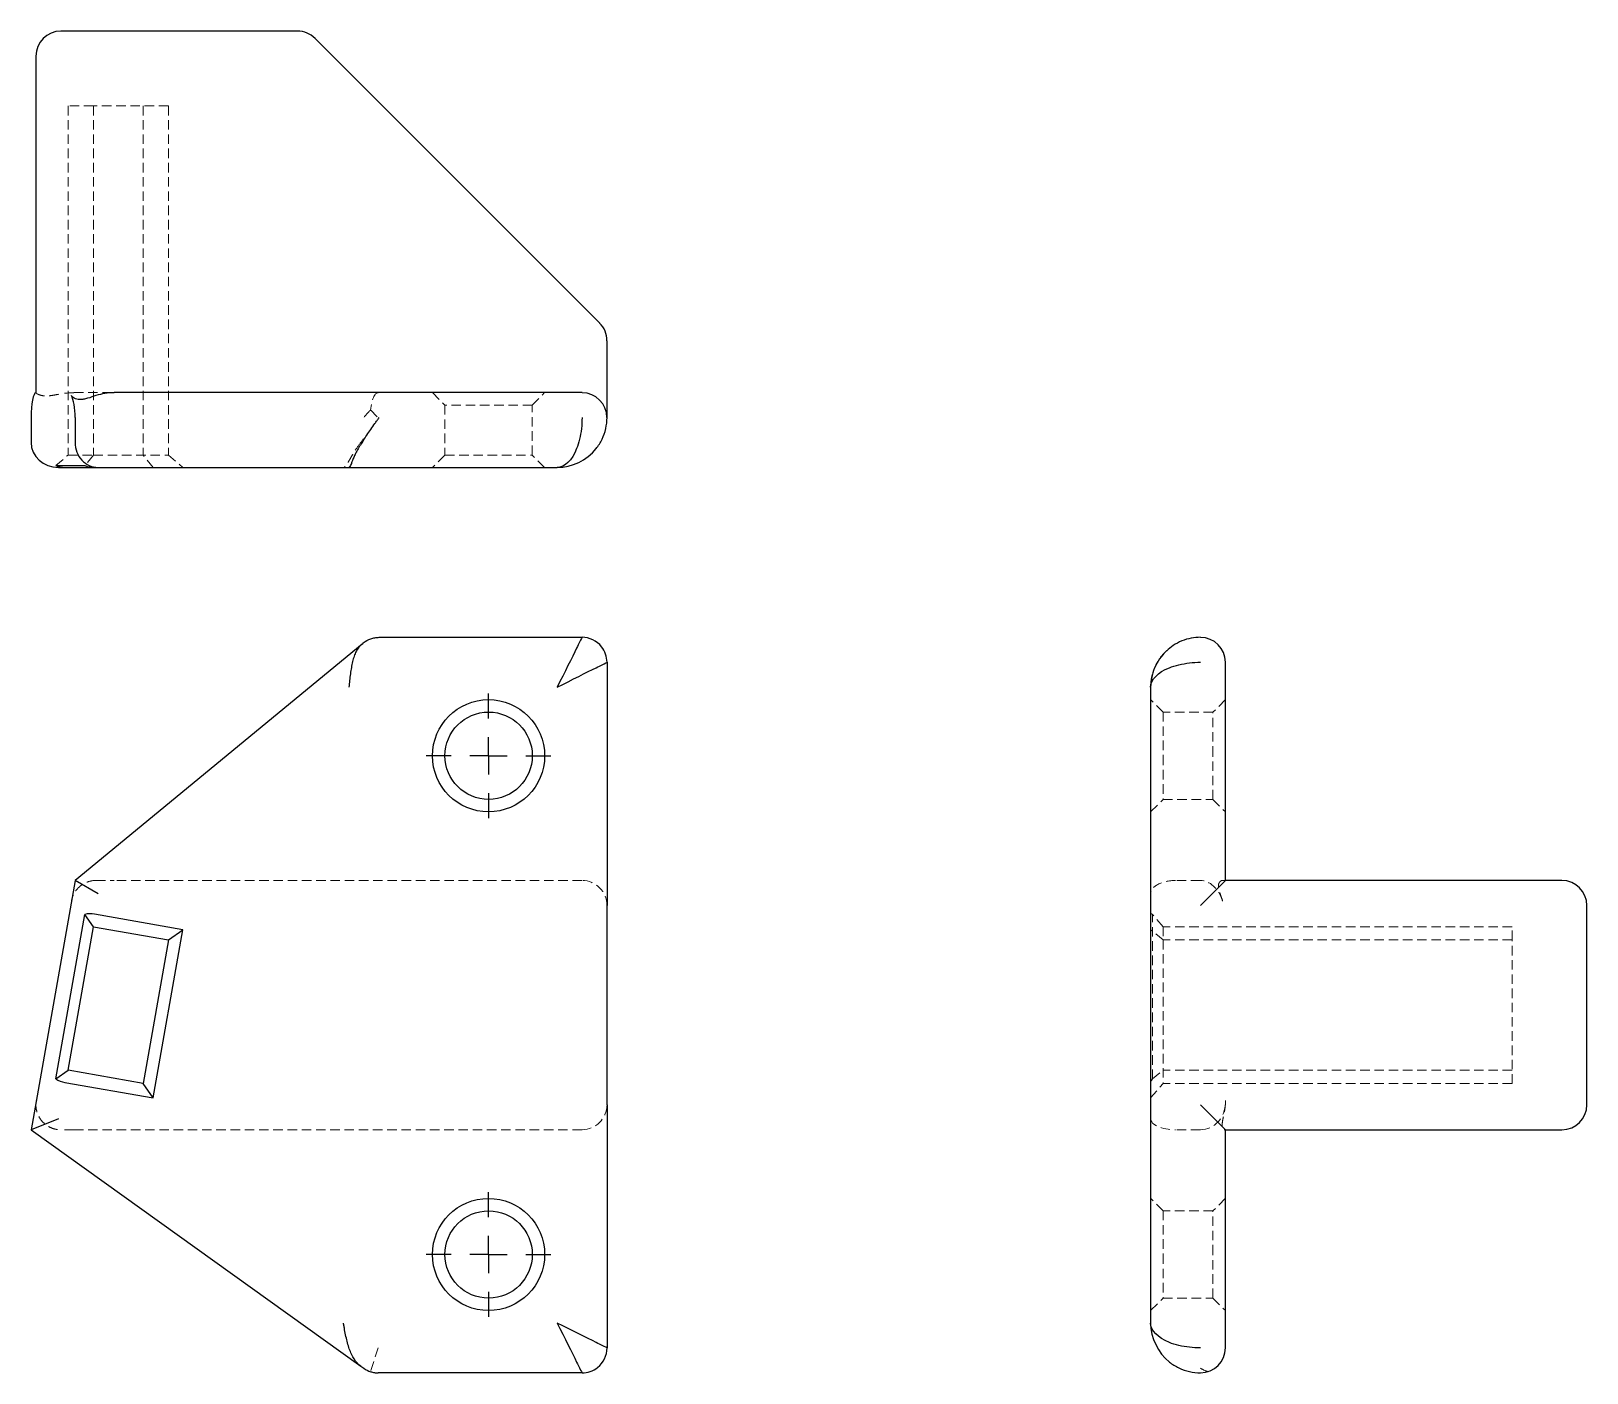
# Model space of a CAD drawing. Header units: millimetres. Extents: x 44 to 252, y 8 to 187.
import ezdxf

# ---------------------------------------------------------------- set-up
doc = ezdxf.new("R2010")
doc.units = ezdxf.units.MM
doc.linetypes.add('HIDDEN', pattern=[1.905, 1.27, -0.635])
doc.layers.add('10', color=7, linetype='Continuous')

# ---------------------------------------------------------------- blocks, each defined once
blk = doc.blocks.new('SW_CENTERMARKSYMBOL_0')
at = {"layer": '10', "color": 0}
for p, q in [((0, 5), (0, 8.34)), ((0, 0), (0, 2.5)), ((-5, 0), (-8.34, 0)), ((0, 0), (-2.5, 0)), ((0, 0), (0, -2.5)), ((0, 0), (2.5, 0)), ((5, 0), (8.34, 0)), ((0, -5), (0, -8.34))]:
    blk.add_line(p, q, dxfattribs=at)
blk = doc.blocks.new('SW_CENTERMARKSYMBOL_1')
at = {"layer": '10', "color": 0}
for p, q in [((0, 5), (0, 8.34)), ((0, 0), (0, 2.5)), ((-5, 0), (-8.34, 0)), ((0, 0), (-2.5, 0)), ((0, 0), (0, -2.5)), ((0, 0), (2.5, 0)), ((5, 0), (8.34, 0)), ((0, -5), (0, -8.34))]:
    blk.add_line(p, q, dxfattribs=at)

msp = doc.modelspace()

# ---------------------------------------------------------------- linework, layer by layer
at = {"color": 7, "linetype": 'Continuous', "lineweight": 25}
for p, q in [((52.83, 187.26), (48.13, 187.26)), ((79.79, 187.26), (52.83, 187.26)), ((120.21, 148.22), (82.15, 186.28)), ((44.8, 183.93), (44.8, 138.91)), ((121.19, 135.57), (121.19, 145.86)), ((44.8, 138.91), (44.85, 138.91)), ((90.7, 138.91), (55.28, 138.91)), ((117.85, 138.91), (90.7, 138.91)), ((44.16, 135.57), (44.16, 132.24)), ((50.04, 135.57), (50.04, 132.24)), ((47.47, 129.15), (51.35, 129.15)), ((47.8, 128.91), (48.66, 128.91)), ((48.66, 128.91), (52.63, 128.91)), ((52.63, 128.91), (53.11, 128.91)), ((53.11, 128.91), (86.66, 128.91)), ((86.66, 128.91), (114.52, 128.91)), ((90.7, 106.19), (117.85, 106.19)), ((88.42, 105.29), (50.04, 73.67)), ((88.58, 105.43), (88.42, 105.29)), ((121.19, 102.85), (121.19, 70.34)), ((203.91, 73.67), (203.91, 102.85)), ((193.91, 99.52), (193.91, 14.48)), ((50.04, 73.67), (44.16, 40.33)), ((53.11, 71.88), (50.04, 73.67)), ((200.57, 70.34), (203.91, 73.67)), ((210.86, 73.67), (203.91, 73.67)), ((248.93, 73.67), (210.86, 73.67)), ((47.47, 47.12), (51.35, 69.14)), ((52.5, 67.49), (51.35, 69.14)), ((64.45, 67.08), (52.63, 69.16)), ((121.19, 43.66), (121.19, 70.34)), ((252.26, 43.66), (252.26, 70.34)), ((49.11, 48.28), (52.5, 67.49)), ((52.5, 67.49), (62.52, 65.72)), ((60.48, 44.58), (64.45, 67.08)), ((62.52, 65.72), (64.45, 67.08)), ((62.52, 65.72), (59.13, 46.51)), ((47.47, 47.12), (49.11, 48.28)), ((59.13, 46.51), (49.11, 48.28)), ((48.66, 46.66), (60.48, 44.58)), ((60.48, 44.58), (59.13, 46.51)), ((47.8, 41.81), (44.16, 40.33)), ((121.19, 43.66), (121.19, 11.15)), ((200.57, 43.66), (203.91, 40.33)), ((44.16, 40.33), (88.26, 8.71)), ((203.91, 11.15), (203.91, 40.33)), ((203.91, 40.33), (210.86, 40.33)), ((210.86, 40.33), (248.93, 40.33)), ((88.26, 8.71), (88.64, 8.44)), ((117.85, 7.81), (90.58, 7.81))]:
    msp.add_line(p, q, dxfattribs=at)
at = {"color": 7, "linetype": 'HIDDEN', "lineweight": 18}
for p, q in [((52.5, 177.26), (49.11, 177.26)), ((49.11, 177.26), (49.11, 130.57)), ((52.5, 177.26), (52.5, 130.57)), ((62.52, 177.26), (52.5, 177.26)), ((59.13, 177.26), (59.13, 130.57)), ((62.52, 177.26), (62.52, 130.57)), ((44.8, 138.91), (44.8, 138.88)), ((49.88, 138.91), (55.28, 138.91)), ((97.84, 138.91), (99.51, 137.24)), ((111.18, 137.24), (112.85, 138.91)), ((89.56, 136.59), (90.58, 135.57)), ((111.18, 137.24), (99.51, 137.24)), ((99.51, 137.24), (99.51, 130.57)), ((111.18, 130.57), (111.18, 137.24)), ((47.47, 129.15), (49.11, 130.57)), ((49.11, 130.57), (52.5, 130.57)), ((52.5, 130.57), (51.35, 129.15)), ((52.5, 130.57), (62.52, 130.57)), ((60.48, 128.91), (59.13, 130.57)), ((62.52, 130.57), (64.45, 128.91)), ((99.51, 130.57), (97.84, 128.91)), ((99.51, 130.57), (111.18, 130.57)), ((112.85, 128.91), (111.18, 130.57)), ((195.57, 96.18), (193.91, 97.85)), ((203.91, 97.85), (202.24, 96.18)), ((195.57, 96.18), (195.57, 90.35)), ((202.24, 96.18), (195.57, 96.18)), ((202.24, 90.35), (202.24, 96.18)), ((195.57, 90.35), (195.57, 84.51)), ((202.24, 84.51), (202.24, 90.35)), ((193.91, 82.84), (195.57, 84.51)), ((195.57, 84.51), (202.24, 84.51)), ((202.24, 84.51), (203.91, 82.84)), ((52.83, 73.67), (55.28, 73.67)), ((117.85, 73.67), (55.28, 73.67)), ((200.57, 73.67), (197.24, 73.67)), ((203.52, 73.67), (203.91, 73.67)), ((194.15, 47.12), (194.15, 69.14)), ((195.57, 67.49), (194.15, 69.14)), ((195.57, 65.72), (193.91, 67.08)), ((195.57, 67.49), (195.57, 65.72)), ((242.26, 67.49), (195.57, 67.49)), ((242.26, 65.72), (242.26, 67.49)), ((195.57, 65.72), (195.57, 46.51)), ((242.26, 65.72), (195.57, 65.72)), ((242.26, 46.51), (242.26, 65.72)), ((194.15, 47.12), (195.57, 48.28)), ((242.26, 48.28), (195.57, 48.28)), ((193.91, 44.58), (195.57, 46.51)), ((242.26, 46.51), (195.57, 46.51)), ((203.91, 44.24), (203.91, 43.96)), ((49.88, 40.33), (48.13, 40.33)), ((49.88, 40.33), (117.85, 40.33)), ((200.57, 40.33), (197.24, 40.33)), ((203.91, 40.33), (203.75, 40.33)), ((195.57, 29.49), (193.91, 31.16)), ((195.57, 29.49), (195.57, 23.65)), ((202.24, 29.49), (195.57, 29.49)), ((203.91, 31.16), (202.24, 29.49)), ((202.24, 23.65), (202.24, 29.49)), ((195.57, 23.65), (195.57, 17.82)), ((202.24, 17.82), (202.24, 23.65)), ((193.91, 16.15), (195.57, 17.82)), ((195.57, 17.82), (202.24, 17.82)), ((202.24, 17.82), (203.91, 16.15)), ((90.58, 11.15), (89.56, 7.97))]:
    msp.add_line(p, q, dxfattribs=at)
at = {"color": 7, "linetype": 'Continuous', "lineweight": 25}
for centre, radius in [((105.35, 90.35), 7.5), ((105.35, 90.35), 5.84), ((105.35, 23.65), 7.5), ((105.35, 23.65), 5.84)]:
    msp.add_circle(centre, radius, dxfattribs=at)
for centre, start, end in [((48.13, 183.93), 90, 180), ((79.79, 183.93), 45, 90), ((117.85, 145.86), 0, 45), ((117.85, 135.57), 0, 90), ((200.57, 102.85), 0, 90), ((248.93, 70.34), 0, 90), ((52.05, 65.88), 80, 102.1134), ((49.24, 49.95), 237.8866, 260), ((248.93, 43.66), 270, 0), ((200.57, 11.15), 270, 0)]:
    msp.add_arc(centre, 3.33, start, end, dxfattribs=at)
at = {"color": 7, "linetype": 'HIDDEN', "lineweight": 18}
for centre, start, end in [((117.85, 70.34), 0, 90), ((48.13, 43.66), 170, 174.8336), ((117.85, 43.66), 270, 0)]:
    msp.add_arc(centre, 3.33, start, end, dxfattribs=at)
at = {"color": 7, "linetype": 'Continuous', "lineweight": 25}
for centre, major_axis, ratio, start_param, end_param in [((44.8, 135.57), (0, 3.33), 0.19261, 0, 1.570796), ((49.15, 135.57), (0, 3.33), 0.267261, 4.712389, 5.811027), ((55.28, 135.57), (-5.24, 0), 0.635789, 4.712389, 5.19773), ((47.8, 132.24), (3.65, 0), 0.914009, 3.141593, 4.712389), ((53.11, 132.24), (0, 3.33), 0.920709, 1.570796, 3.141593), ((81.41, 135.57), (8.1, 0), 0.823707, 5.759587, 5.800887), ((49.24, 132.24), (2.55, 2.55), 0.8391, 3.453773, 3.839724), ((52.05, 132.24), (-2.55, 2.55), 0.8391, 2.05751, 2.443461)]:
    msp.add_ellipse(centre, major_axis=major_axis, ratio=ratio, start_param=start_param, end_param=end_param, dxfattribs=at)
at = {"color": 7, "linetype": 'HIDDEN', "lineweight": 18}
for centre, major_axis, ratio, start_param, end_param in [((49.88, 135.57), (-5.72, 0), 0.582651, 4.712389, 5.022983), ((90.58, 135.57), (0, 3.33), 0.321423, 0, 1.259803), ((90.58, 135.57), (3.17, 3.17), 0.321423, 1.570796, 1.881789), ((80.2, 135.57), (9.3, 0), 0.716912, 5.759587, 5.84698), ((197.24, 71.88), (3.33, 0), 0.537173, 1.570796, 3.141593), ((200.57, 68.62), (0, 5.05), 0.659756, 5.184547, 6.283185), ((197.24, 65.88), (-3.32, 3.32), 0.087489, 5.9845, 6.370452), ((197.24, 49.95), (3.32, 3.32), 0.087489, 2.668375, 3.054326), ((200.57, 43.97), (0, 3.64), 0.91546, 3.141593, 4.712389), ((197.24, 41.81), (3.33, 0), 0.446072, 3.141593, 4.712389), ((200.57, 11.15), (-2.97, 2.97), 0.51352, 2.045201, 2.356194)]:
    msp.add_ellipse(centre, major_axis=major_axis, ratio=ratio, start_param=start_param, end_param=end_param, dxfattribs=at)
for points, knots in [([(44.81, 138.91), (44.79, 138.91), (44.79, 138.89), (44.85, 138.83), (44.9, 138.79), (45.04, 138.71), (45.14, 138.66), (45.37, 138.58), (45.51, 138.54), (45.82, 138.49), (46, 138.48), (46.37, 138.48), (46.57, 138.49), (47, 138.54), (47.22, 138.58), (47.67, 138.66), (47.9, 138.71), (48.13, 138.75)], [0, 0, 0, 0, 0.125, 0.125, 0.25, 0.25, 0.375, 0.375, 0.5, 0.5, 0.625, 0.625, 0.75, 0.75, 0.875, 0.875, 1, 1, 1, 1]), ([(88.26, 132.24), (87.9, 131.8), (87.61, 131.36), (87.23, 130.75), (87.11, 130.55), (86.9, 130.19), (86.81, 130.02), (86.63, 129.72), (86.55, 129.58), (86.41, 129.34), (86.34, 129.24), (86.21, 129.07), (86.15, 129.01), (86.07, 128.95), (86.04, 128.93), (85.98, 128.91), (85.96, 128.91), (85.93, 128.91)], [0, 0, 0, 0, 0.25, 0.25, 0.375, 0.375, 0.5, 0.5, 0.625, 0.625, 0.75, 0.75, 0.875, 0.875, 0.9375, 0.9375, 1, 1, 1, 1]), ([(196.07, 104.4), (196, 104.35), (195.8, 104.19), (195.52, 103.87), (195.19, 103.47), (194.87, 102.99), (194.45, 102.22), (194.13, 101.33), (193.93, 100.34), (193.92, 99.8), (193.91, 99.52)], [0, 0, 0, 0, 0.046869, 0.130348, 0.223962, 0.327755, 0.441759, 0.700193, 0.844957, 1, 1, 1, 1]), ([(52.83, 73.67), (52.45, 73.67), (52.08, 73.61), (51.53, 73.41), (51.35, 73.33), (51.01, 73.14), (50.84, 73.02), (50.54, 72.76), (50.4, 72.62), (50.14, 72.32), (50.03, 72.16), (49.84, 71.82), (49.76, 71.65), (49.63, 71.29), (49.58, 71.11), (49.55, 70.92)], [0, 0, 0, 0, 0.25, 0.25, 0.375, 0.375, 0.5, 0.5, 0.625, 0.625, 0.75, 0.75, 0.875, 0.875, 1, 1, 1, 1]), ([(203.52, 73.67), (203.4, 73.67), (203.26, 73.61), (203.1, 73.41), (203.05, 73.33), (202.99, 73.14), (202.97, 73.02), (202.98, 72.76), (202.99, 72.62), (203.06, 72.32), (203.11, 72.16), (203.22, 71.82), (203.29, 71.65), (203.41, 71.29), (203.48, 71.11), (203.54, 70.92)], [0, 0, 0, 0, 0.25, 0.25, 0.375, 0.375, 0.5, 0.5, 0.625, 0.625, 0.75, 0.75, 0.875, 0.875, 1, 1, 1, 1]), ([(44.81, 43.96), (44.79, 43.73), (44.79, 43.5), (44.85, 43.04), (44.9, 42.81), (45.04, 42.38), (45.14, 42.17), (45.37, 41.77), (45.51, 41.59), (45.82, 41.25), (46, 41.09), (46.37, 40.82), (46.57, 40.7), (47, 40.52), (47.22, 40.44), (47.67, 40.35), (47.9, 40.33), (48.13, 40.33)], [0, 0, 0, 0, 0.125, 0.125, 0.25, 0.25, 0.375, 0.375, 0.5, 0.5, 0.625, 0.625, 0.75, 0.75, 0.875, 0.875, 1, 1, 1, 1]), ([(203.91, 43.96), (203.91, 43.73), (203.89, 43.5), (203.83, 43.04), (203.79, 42.81), (203.71, 42.38), (203.66, 42.17), (203.58, 41.77), (203.54, 41.59), (203.49, 41.25), (203.48, 41.09), (203.48, 40.82), (203.49, 40.7), (203.54, 40.52), (203.58, 40.44), (203.66, 40.35), (203.71, 40.33), (203.75, 40.33)], [0, 0, 0, 0, 0.125, 0.125, 0.25, 0.25, 0.375, 0.375, 0.5, 0.5, 0.625, 0.625, 0.75, 0.75, 0.875, 0.875, 1, 1, 1, 1])]:
    msp.add_open_spline(points, degree=3, knots=knots, dxfattribs=at)
at = {"color": 7, "linetype": 'Continuous', "lineweight": 25}
for points, knots in [([(52.83, 138.52), (52.45, 138.4), (52.08, 138.26), (51.53, 138.1), (51.35, 138.05), (51.01, 137.99), (50.84, 137.97), (50.54, 137.98), (50.4, 137.99), (50.14, 138.06), (50.03, 138.11), (49.84, 138.22), (49.76, 138.29), (49.63, 138.41), (49.58, 138.48), (49.55, 138.54)], [0, 0, 0, 0, 0.25, 0.25, 0.375, 0.375, 0.5, 0.5, 0.625, 0.625, 0.75, 0.75, 0.875, 0.875, 1, 1, 1, 1]), ([(88.58, 132.48), (88.9, 132.98), (89.24, 133.49), (89.78, 134.26), (89.96, 134.52), (90.24, 134.92), (90.33, 135.05), (90.52, 135.31), (90.61, 135.44), (90.7, 135.57)], [0, 0, 0, 0, 0.5, 0.5, 0.75, 0.75, 0.875, 0.875, 1, 1, 1, 1]), ([(117.85, 135.57), (117.85, 134.58), (117.68, 133.09), (116.75, 130.1), (115.52, 128.91), (114.52, 128.91)], [0, 0, 0, 0, 0.448799, 0.673198, 1.570796, 1.570796, 1.570796, 1.570796]), ([(114.52, 128.91), (116.51, 128.91), (118.98, 130.1), (120.84, 133.09), (121.19, 134.58), (121.19, 135.57)], [0, 0, 0, 0, 0.897598, 1.121997, 1.570796, 1.570796, 1.570796, 1.570796]), ([(88.42, 132.24), (88.11, 131.79), (87.85, 131.35), (87.54, 130.73), (87.45, 130.54), (87.29, 130.17), (87.22, 130.01), (87.09, 129.7), (87.04, 129.57), (86.94, 129.33), (86.9, 129.23), (86.82, 129.07), (86.78, 129.01), (86.73, 128.95), (86.72, 128.93), (86.69, 128.91), (86.67, 128.91), (86.66, 128.91)], [0, 0, 0, 0, 0.25, 0.25, 0.375, 0.375, 0.5, 0.5, 0.625, 0.625, 0.75, 0.75, 0.875, 0.875, 0.9375, 0.9375, 1, 1, 1, 1]), ([(88.58, 105.43), (88.9, 105.69), (89.24, 105.87), (89.78, 106.06), (89.96, 106.11), (90.24, 106.15), (90.33, 106.17), (90.52, 106.18), (90.61, 106.19), (90.7, 106.19)], [0, 0, 0, 0, 0.5, 0.5, 0.75, 0.75, 0.875, 0.875, 1, 1, 1, 1]), ([(117.85, 106.19), (117.85, 106.19), (117.68, 105.84), (116.75, 103.98), (115.52, 101.51), (114.52, 99.52)], [0, 0, 0, 0, 0.448799, 0.673198, 1.570796, 1.570796, 1.570796, 1.570796]), ([(121.19, 102.85), (121.19, 103.6), (120.58, 105.35), (118.85, 106.19), (117.85, 106.19)], [0, 0, 0, 0, 0.428571, 1, 1, 1, 1]), ([(200.57, 106.19), (200.16, 106.16), (199.3, 106.12), (198.06, 105.73), (196.94, 105.17), (196.34, 104.64), (196.07, 104.4)], [0, 0, 0, 0, 0.248001, 0.505319, 0.773988, 1, 1, 1, 1]), ([(88.42, 105.29), (88.11, 105.03), (87.85, 104.71), (87.54, 104.11), (87.45, 103.9), (87.29, 103.44), (87.22, 103.2), (87.09, 102.69), (87.04, 102.42), (86.94, 101.88), (86.9, 101.59), (86.82, 101.02), (86.78, 100.72), (86.73, 100.27), (86.72, 100.12), (86.69, 99.82), (86.67, 99.67), (86.66, 99.52)], [0, 0, 0, 0, 0.25, 0.25, 0.375, 0.375, 0.5, 0.5, 0.625, 0.625, 0.75, 0.75, 0.875, 0.875, 0.9375, 0.9375, 1, 1, 1, 1]), ([(196.08, 104.44), (195.81, 104.16), (195.2, 103.53), (194.53, 102.37), (194.01, 101.01), (193.94, 100.04), (193.91, 99.52)], [0, 0, 0, 0, 0.1933593, 0.422997, 0.6913085, 1, 1, 1, 1]), ([(114.52, 99.52), (116.51, 100.51), (118.98, 101.75), (120.84, 102.68), (121.19, 102.85), (121.19, 102.85)], [0, 0, 0, 0, 0.897598, 1.121997, 1.570796, 1.570796, 1.570796, 1.570796]), ([(193.91, 99.52), (193.91, 100.51), (195.1, 101.75), (198.09, 102.68), (199.58, 102.85), (200.57, 102.85)], [0, 0, 0, 0, 0.897598, 1.121997, 1.570796, 1.570796, 1.570796, 1.570796]), ([(88.26, 8.71), (87.9, 8.96), (87.61, 9.28), (87.23, 9.87), (87.11, 10.08), (86.9, 10.54), (86.81, 10.78), (86.63, 11.28), (86.55, 11.55), (86.41, 12.11), (86.34, 12.39), (86.21, 12.97), (86.15, 13.27), (86.07, 13.72), (86.04, 13.87), (85.98, 14.18), (85.96, 14.33), (85.93, 14.48)], [0, 0, 0, 0, 0.25, 0.25, 0.375, 0.375, 0.5, 0.5, 0.625, 0.625, 0.75, 0.75, 0.875, 0.875, 0.9375, 0.9375, 1, 1, 1, 1]), ([(114.52, 14.48), (115.52, 12.49), (116.75, 10.02), (117.68, 8.16), (117.85, 7.81), (117.85, 7.81)], [0, 0, 0, 0, 0.897598, 1.121997, 1.570796, 1.570796, 1.570796, 1.570796]), ([(121.19, 11.15), (121.19, 11.15), (120.84, 11.32), (118.98, 12.25), (116.51, 13.49), (114.52, 14.48)], [0, 0, 0, 0, 0.448799, 0.673198, 1.570796, 1.570796, 1.570796, 1.570796]), ([(200.57, 11.15), (199.58, 11.15), (198.09, 11.32), (195.1, 12.25), (193.91, 13.49), (193.91, 14.48)], [0, 0, 0, 0, 0.448799, 0.673198, 1.570796, 1.570796, 1.570796, 1.570796]), ([(193.91, 14.48), (193.91, 12.49), (195.1, 10.02), (198.09, 8.16), (199.58, 7.81), (200.57, 7.81)], [0, 0, 0, 0, 0.897598, 1.121997, 1.570796, 1.570796, 1.570796, 1.570796]), ([(117.85, 7.81), (118.6, 7.81), (120.35, 8.42), (121.19, 10.15), (121.19, 11.15)], [0, 0, 0, 0, 0.428571, 1, 1, 1, 1]), ([(88.64, 8.44), (88.94, 8.22), (89.25, 8.07), (89.74, 7.92), (89.91, 7.88), (90.16, 7.84), (90.24, 7.83), (90.41, 7.82), (90.5, 7.81), (90.58, 7.81)], [0, 0, 0, 0, 0.5, 0.5, 0.75, 0.75, 0.875, 0.875, 1, 1, 1, 1])]:
    msp.add_open_spline(points, degree=3, knots=knots, dxfattribs=at)

# ---------------------------------------------------------------- block references
at = {"layer": '10'}
for name, p in [('SW_CENTERMARKSYMBOL_0', (105.35, 90.35)), ('SW_CENTERMARKSYMBOL_1', (105.35, 23.65))]:
    msp.add_blockref(name, p, dxfattribs=at)

doc.saveas('drawing.dxf')
